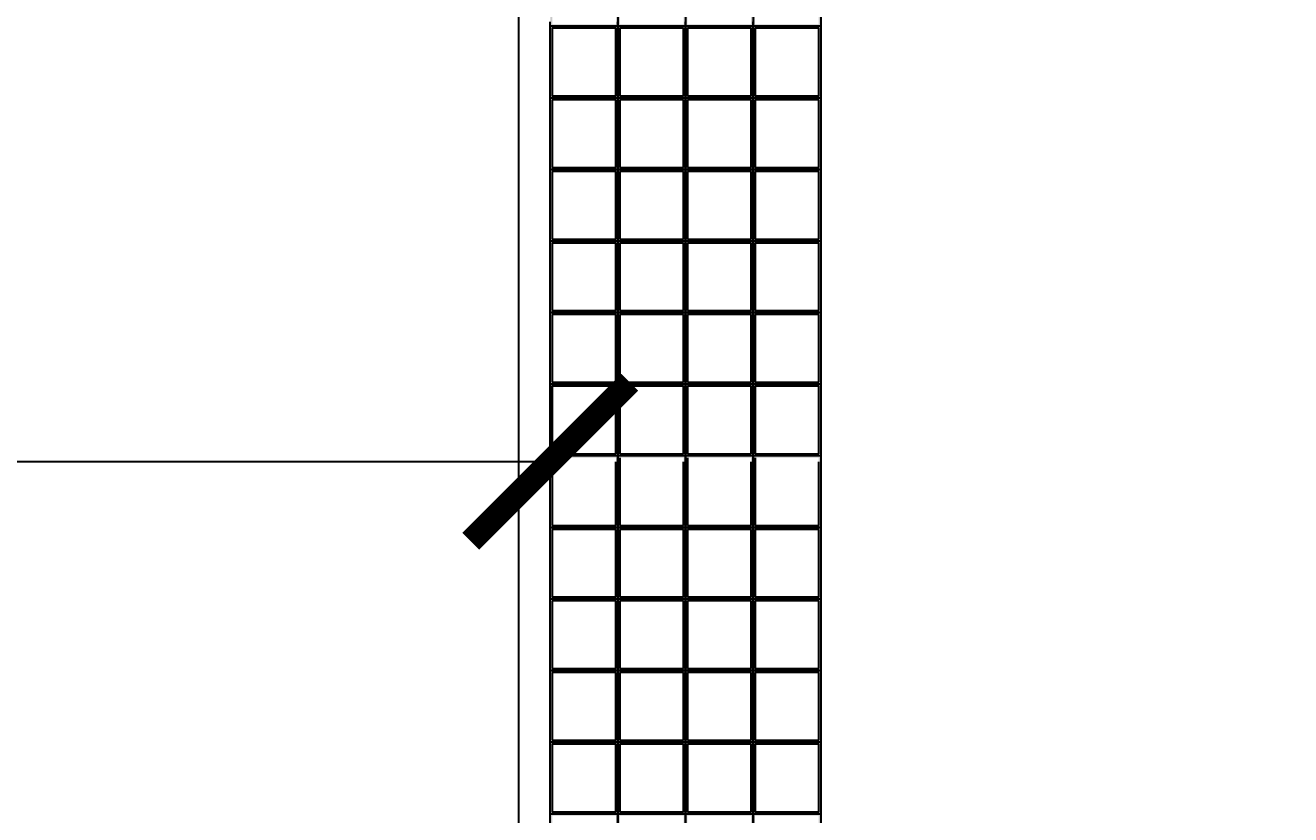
# Model space of a CAD drawing. Header units: inches. Extents: x -8169 to 287, y -2443 to 251.
# Drawn here: x -8053.3 to -7973.8, y -2304 to -2254.3 of the extents above; entities that cross this region are included whole.
import ezdxf

# ---------------------------------------------------------------- set-up
doc = ezdxf.new("R2010")
doc.units = ezdxf.units.IN
doc.header["$MEASUREMENT"] = 0
doc.styles.get("Standard").update_dxf_attribs({"font": 'arial.ttf'})
doc.dimstyles.get("Standard").update_dxf_attribs({"dimtxt": 25, "dimasz": 10, "dimexe": 0.18, "dimexo": 0.0625, "dimgap": 0.09, "dimtad": 0, "dimdec": 0, "dimzin": 0, "dimdsep": 46, "dimtxsty": 'Standard', "dimblk": 'ARCHTICK', "dimcen": 10, "dimadec": 0, "dimazin": 0, "dimtfac": 1, "dimtdec": 0, "dimtofl": 0, "dimtmove": 0, "dimatfit": 3, "dimldrblk": 'ARCHTICK', "dimfxl": 1, "dimtolj": 1, "dimtzin": 0, "dimarcsym": 0})

# ---------------------------------------------------------------- blocks, each defined once
blk = doc.blocks.new('_ArchTick')
at = {"color": 0, "linetype": 'ByBlock', "const_width": 0.15}
blk.add_lwpolyline([(-0.5, -0.5), (0.5, 0.5)], dxfattribs=at)
blk = doc.blocks.new('*D26')
at = {"color": 0, "lineweight": -2}
for p, q in [((-8003.23, -2204.896), (-7906.695, -2204.896)), ((-7906.875, -2204.896), (-7906.875, -2254.865)), ((-7906.875, -2357.896), (-7906.875, -2307.927)), ((-8003.23, -2357.896), (-7906.695, -2357.896))]:
    blk.add_line(p, q, dxfattribs=at)
at = {"layer": 'Defpoints', "color": 0}
for p in [(-8003.292, -2204.896), (-8003.292, -2357.896), (-7906.875, -2357.896)]:
    blk.add_point(p, dxfattribs=at)
at = {"color": 0, "lineweight": -2, "xscale": 10, "yscale": 10, "zscale": 10}
for p, rotation in [((-7906.875, -2204.896), 90), ((-7906.875, -2357.896), 270)]:
    blk.add_blockref('_ArchTick', p, dxfattribs=dict(at, rotation=rotation))
at = {"color": 0, "insert": (-7906.875, -2281.396), "char_height": 25, "attachment_point": 5, "rotation": 90}
blk.add_mtext('\\A1;153', dxfattribs=at)
blk = doc.blocks.new('*D35')
at = {"color": 0, "lineweight": -2}
for p, q in [((-8146.292, -2268.959), (-8146.292, -2281.95)), ((-8020.292, -2276.959), (-8020.292, -2281.95)), ((-8146.292, -2281.77), (-8109.815, -2281.77)), ((-8020.292, -2281.77), (-8056.77, -2281.77))]:
    blk.add_line(p, q, dxfattribs=at)
at = {"layer": 'Defpoints', "color": 0}
for p in [(-8146.292, -2268.896), (-8020.292, -2276.896), (-8020.292, -2281.77)]:
    blk.add_point(p, dxfattribs=at)
at = {"color": 0, "lineweight": -2, "xscale": 10, "yscale": 10, "zscale": 10, "rotation": 180}
blk.add_blockref('_ArchTick', (-8146.292, -2281.77), dxfattribs=at)
at = {"color": 0, "lineweight": -2, "xscale": 10, "yscale": 10, "zscale": 10}
blk.add_blockref('_ArchTick', (-8020.292, -2281.77), dxfattribs=at)
at = {"color": 0, "insert": (-8083.292, -2281.77), "char_height": 25, "attachment_point": 5}
blk.add_mtext('\\A1;126', dxfattribs=at)

msp = doc.modelspace()

# ---------------------------------------------------------------- hatches: boundary and pattern name
h = msp.add_hatch(color=256)
h.set_gradient(color1=(247, 100, 8), one_color=1, tint=1)
h.paths.add_polyline_path([(-8020.292, -2254.271), (-8020.292, -2254.396), (-8016.042, -2254.396), (-8016.042, -2249.896), (-8020.292, -2249.896)])
h.paths.add_polyline_path([(-8020.167, -2250.021), (-8016.167, -2250.021), (-8016.167, -2250.271), (-8016.167, -2254.271), (-8020.167, -2254.271)], flags=16)
h = msp.add_hatch(color=256)
h.set_gradient(color1=(247, 100, 8), one_color=1, tint=1)
h.paths.add_polyline_path([(-8016.042, -2254.271), (-8016.042, -2254.396), (-8011.792, -2254.396), (-8011.792, -2249.896), (-8016.042, -2249.896)])
h.paths.add_polyline_path([(-8015.917, -2250.021), (-8011.917, -2250.021), (-8011.917, -2250.271), (-8011.917, -2254.271), (-8015.917, -2254.271)], flags=16)
h = msp.add_hatch(color=256)
h.set_gradient(color1=(247, 100, 8), one_color=1, tint=1)
h.paths.add_polyline_path([(-8011.792, -2254.271), (-8011.792, -2254.396), (-8007.542, -2254.396), (-8007.542, -2249.896), (-8011.792, -2249.896)])
h.paths.add_polyline_path([(-8011.667, -2250.021), (-8007.667, -2250.021), (-8007.667, -2250.271), (-8007.667, -2254.271), (-8011.667, -2254.271)], flags=16)
h = msp.add_hatch(color=256)
h.set_gradient(color1=(247, 100, 8), one_color=1, tint=1)
h.paths.add_polyline_path([(-8007.542, -2254.271), (-8007.542, -2254.396), (-8003.292, -2254.396), (-8003.292, -2249.896), (-8007.542, -2249.896)])
h.paths.add_polyline_path([(-8007.417, -2250.021), (-8003.417, -2250.021), (-8003.417, -2250.271), (-8003.417, -2254.271), (-8007.417, -2254.271)], flags=16)
h = msp.add_hatch(color=256)
h.set_gradient(color1=(247, 100, 8), one_color=1, tint=1)
h.paths.add_polyline_path([(-8020.292, -2258.771), (-8020.292, -2258.896), (-8016.042, -2258.896), (-8016.042, -2254.396), (-8020.292, -2254.396)])
h.paths.add_polyline_path([(-8020.167, -2254.521), (-8016.167, -2254.521), (-8016.167, -2254.771), (-8016.167, -2258.771), (-8020.167, -2258.771)], flags=16)
h = msp.add_hatch(color=256)
h.set_gradient(color1=(247, 100, 8), one_color=1, tint=1)
h.paths.add_polyline_path([(-8016.042, -2258.771), (-8016.042, -2258.896), (-8011.792, -2258.896), (-8011.792, -2254.396), (-8016.042, -2254.396)])
h.paths.add_polyline_path([(-8015.917, -2254.521), (-8011.917, -2254.521), (-8011.917, -2254.771), (-8011.917, -2258.771), (-8015.917, -2258.771)], flags=16)
h = msp.add_hatch(color=256)
h.set_gradient(color1=(247, 100, 8), one_color=1, tint=1)
h.paths.add_polyline_path([(-8011.792, -2258.771), (-8011.792, -2258.896), (-8007.542, -2258.896), (-8007.542, -2254.396), (-8011.792, -2254.396)])
h.paths.add_polyline_path([(-8011.667, -2254.521), (-8007.667, -2254.521), (-8007.667, -2254.771), (-8007.667, -2258.771), (-8011.667, -2258.771)], flags=16)
h = msp.add_hatch(color=256)
h.set_gradient(color1=(247, 100, 8), one_color=1, tint=1)
h.paths.add_polyline_path([(-8007.542, -2258.771), (-8007.542, -2258.896), (-8003.292, -2258.896), (-8003.292, -2254.396), (-8007.542, -2254.396)])
h.paths.add_polyline_path([(-8007.417, -2254.521), (-8003.417, -2254.521), (-8003.417, -2254.771), (-8003.417, -2258.771), (-8007.417, -2258.771)], flags=16)
h = msp.add_hatch(color=256)
h.set_gradient(color1=(247, 100, 8), one_color=1, tint=1)
h.paths.add_polyline_path([(-8020.292, -2263.271), (-8020.292, -2263.396), (-8016.042, -2263.396), (-8016.042, -2258.896), (-8020.292, -2258.896)])
h.paths.add_polyline_path([(-8020.167, -2259.021), (-8016.167, -2259.021), (-8016.167, -2259.271), (-8016.167, -2263.271), (-8020.167, -2263.271)], flags=16)
h = msp.add_hatch(color=256)
h.set_gradient(color1=(247, 100, 8), one_color=1, tint=1)
h.paths.add_polyline_path([(-8016.042, -2263.271), (-8016.042, -2263.396), (-8011.792, -2263.396), (-8011.792, -2258.896), (-8016.042, -2258.896)])
h.paths.add_polyline_path([(-8015.917, -2259.021), (-8011.917, -2259.021), (-8011.917, -2259.271), (-8011.917, -2263.271), (-8015.917, -2263.271)], flags=16)
h = msp.add_hatch(color=256)
h.set_gradient(color1=(247, 100, 8), one_color=1, tint=1)
h.paths.add_polyline_path([(-8011.792, -2263.271), (-8011.792, -2263.396), (-8007.542, -2263.396), (-8007.542, -2258.896), (-8011.792, -2258.896)])
h.paths.add_polyline_path([(-8011.667, -2259.021), (-8007.667, -2259.021), (-8007.667, -2259.271), (-8007.667, -2263.271), (-8011.667, -2263.271)], flags=16)
h = msp.add_hatch(color=256)
h.set_gradient(color1=(247, 100, 8), one_color=1, tint=1)
h.paths.add_polyline_path([(-8007.542, -2263.271), (-8007.542, -2263.396), (-8003.292, -2263.396), (-8003.292, -2258.896), (-8007.542, -2258.896)])
h.paths.add_polyline_path([(-8007.417, -2259.021), (-8003.417, -2259.021), (-8003.417, -2259.271), (-8003.417, -2263.271), (-8007.417, -2263.271)], flags=16)
h = msp.add_hatch(color=256)
h.set_gradient(color1=(247, 100, 8), one_color=1, tint=1)
h.paths.add_polyline_path([(-8020.292, -2267.771), (-8020.292, -2267.896), (-8016.042, -2267.896), (-8016.042, -2263.396), (-8020.292, -2263.396)])
h.paths.add_polyline_path([(-8020.167, -2263.521), (-8016.167, -2263.521), (-8016.167, -2263.771), (-8016.167, -2267.771), (-8020.167, -2267.771)], flags=16)
h = msp.add_hatch(color=256)
h.set_gradient(color1=(247, 100, 8), one_color=1, tint=1)
h.paths.add_polyline_path([(-8016.042, -2267.771), (-8016.042, -2267.896), (-8011.792, -2267.896), (-8011.792, -2263.396), (-8016.042, -2263.396)])
h.paths.add_polyline_path([(-8015.917, -2263.521), (-8011.917, -2263.521), (-8011.917, -2263.771), (-8011.917, -2267.771), (-8015.917, -2267.771)], flags=16)
h = msp.add_hatch(color=256)
h.set_gradient(color1=(247, 100, 8), one_color=1, tint=1)
h.paths.add_polyline_path([(-8011.792, -2267.771), (-8011.792, -2267.896), (-8007.542, -2267.896), (-8007.542, -2263.396), (-8011.792, -2263.396)])
h.paths.add_polyline_path([(-8011.667, -2263.521), (-8007.667, -2263.521), (-8007.667, -2263.771), (-8007.667, -2267.771), (-8011.667, -2267.771)], flags=16)
h = msp.add_hatch(color=256)
h.set_gradient(color1=(247, 100, 8), one_color=1, tint=1)
h.paths.add_polyline_path([(-8007.542, -2267.771), (-8007.542, -2267.896), (-8003.292, -2267.896), (-8003.292, -2263.396), (-8007.542, -2263.396)])
h.paths.add_polyline_path([(-8007.417, -2263.521), (-8003.417, -2263.521), (-8003.417, -2263.771), (-8003.417, -2267.771), (-8007.417, -2267.771)], flags=16)
h = msp.add_hatch(color=256)
h.set_gradient(color1=(247, 100, 8), one_color=1, tint=1)
h.paths.add_polyline_path([(-8020.292, -2272.271), (-8020.292, -2272.396), (-8016.042, -2272.396), (-8016.042, -2267.896), (-8020.292, -2267.896)])
h.paths.add_polyline_path([(-8020.167, -2268.021), (-8016.167, -2268.021), (-8016.167, -2268.271), (-8016.167, -2272.271), (-8020.167, -2272.271)], flags=16)
h = msp.add_hatch(color=256)
h.set_gradient(color1=(247, 100, 8), one_color=1, tint=1)
h.paths.add_polyline_path([(-8016.042, -2272.271), (-8016.042, -2272.396), (-8011.792, -2272.396), (-8011.792, -2267.896), (-8016.042, -2267.896)])
h.paths.add_polyline_path([(-8015.917, -2268.021), (-8011.917, -2268.021), (-8011.917, -2268.271), (-8011.917, -2272.271), (-8015.917, -2272.271)], flags=16)
h = msp.add_hatch(color=256)
h.set_gradient(color1=(247, 100, 8), one_color=1, tint=1)
h.paths.add_polyline_path([(-8011.792, -2272.271), (-8011.792, -2272.396), (-8007.542, -2272.396), (-8007.542, -2267.896), (-8011.792, -2267.896)])
h.paths.add_polyline_path([(-8011.667, -2268.021), (-8007.667, -2268.021), (-8007.667, -2268.271), (-8007.667, -2272.271), (-8011.667, -2272.271)], flags=16)
h = msp.add_hatch(color=256)
h.set_gradient(color1=(247, 100, 8), one_color=1, tint=1)
h.paths.add_polyline_path([(-8007.542, -2272.271), (-8007.542, -2272.396), (-8003.292, -2272.396), (-8003.292, -2267.896), (-8007.542, -2267.896)])
h.paths.add_polyline_path([(-8007.417, -2268.021), (-8003.417, -2268.021), (-8003.417, -2268.271), (-8003.417, -2272.271), (-8007.417, -2272.271)], flags=16)
h = msp.add_hatch(color=256)
h.set_gradient(color1=(247, 100, 8), one_color=1, tint=1)
h.paths.add_polyline_path([(-8020.292, -2276.771), (-8020.292, -2276.896), (-8016.042, -2276.896), (-8016.042, -2272.396), (-8020.292, -2272.396)])
h.paths.add_polyline_path([(-8020.167, -2272.521), (-8016.167, -2272.521), (-8016.167, -2272.771), (-8016.167, -2276.771), (-8020.167, -2276.771)], flags=16)
h = msp.add_hatch(color=256)
h.set_gradient(color1=(247, 100, 8), one_color=1, tint=1)
h.paths.add_polyline_path([(-8016.042, -2276.771), (-8016.042, -2276.896), (-8011.792, -2276.896), (-8011.792, -2272.396), (-8016.042, -2272.396)])
h.paths.add_polyline_path([(-8015.917, -2272.521), (-8011.917, -2272.521), (-8011.917, -2272.771), (-8011.917, -2276.771), (-8015.917, -2276.771)], flags=16)
h = msp.add_hatch(color=256)
h.set_gradient(color1=(247, 100, 8), one_color=1, tint=1)
h.paths.add_polyline_path([(-8011.792, -2276.771), (-8011.792, -2276.896), (-8007.542, -2276.896), (-8007.542, -2272.396), (-8011.792, -2272.396)])
h.paths.add_polyline_path([(-8011.667, -2272.521), (-8007.667, -2272.521), (-8007.667, -2272.771), (-8007.667, -2276.771), (-8011.667, -2276.771)], flags=16)
h = msp.add_hatch(color=256)
h.set_gradient(color1=(247, 100, 8), one_color=1, tint=1)
h.paths.add_polyline_path([(-8007.542, -2276.771), (-8007.542, -2276.896), (-8003.292, -2276.896), (-8003.292, -2272.396), (-8007.542, -2272.396)])
h.paths.add_polyline_path([(-8007.417, -2272.521), (-8003.417, -2272.521), (-8003.417, -2272.771), (-8003.417, -2276.771), (-8007.417, -2276.771)], flags=16)
h = msp.add_hatch(color=256)
h.set_gradient(color1=(247, 100, 8), one_color=1, tint=1)
h.paths.add_polyline_path([(-8020.292, -2281.271), (-8020.292, -2281.396), (-8016.042, -2281.396), (-8016.042, -2276.896), (-8020.292, -2276.896)])
h.paths.add_polyline_path([(-8020.167, -2277.021), (-8016.167, -2277.021), (-8016.167, -2277.271), (-8016.167, -2281.271), (-8020.167, -2281.271)], flags=16)
h = msp.add_hatch(color=256)
h.set_gradient(color1=(247, 100, 8), one_color=1, tint=1)
h.paths.add_polyline_path([(-8016.042, -2281.271), (-8016.042, -2281.396), (-8011.792, -2281.396), (-8011.792, -2276.896), (-8016.042, -2276.896)])
h.paths.add_polyline_path([(-8015.917, -2277.021), (-8011.917, -2277.021), (-8011.917, -2277.271), (-8011.917, -2281.271), (-8015.917, -2281.271)], flags=16)
h = msp.add_hatch(color=256)
h.set_gradient(color1=(247, 100, 8), one_color=1, tint=1)
h.paths.add_polyline_path([(-8011.792, -2281.271), (-8011.792, -2281.396), (-8007.542, -2281.396), (-8007.542, -2276.896), (-8011.792, -2276.896)])
h.paths.add_polyline_path([(-8011.667, -2277.021), (-8007.667, -2277.021), (-8007.667, -2277.271), (-8007.667, -2281.271), (-8011.667, -2281.271)], flags=16)
h = msp.add_hatch(color=256)
h.set_gradient(color1=(247, 100, 8), one_color=1, tint=1)
h.paths.add_polyline_path([(-8007.542, -2281.271), (-8007.542, -2281.396), (-8003.292, -2281.396), (-8003.292, -2276.896), (-8007.542, -2276.896)])
h.paths.add_polyline_path([(-8007.417, -2277.021), (-8003.417, -2277.021), (-8003.417, -2277.271), (-8003.417, -2281.271), (-8007.417, -2281.271)], flags=16)
h = msp.add_hatch(color=256)
h.set_gradient(color1=(247, 100, 8), one_color=1, tint=1)
h.paths.add_polyline_path([(-8020.292, -2285.771), (-8020.292, -2285.896), (-8016.042, -2285.896), (-8016.042, -2281.396), (-8020.292, -2281.396)])
h.paths.add_polyline_path([(-8020.167, -2281.521), (-8016.167, -2281.521), (-8016.167, -2281.771), (-8016.167, -2285.771), (-8020.167, -2285.771)], flags=16)
h = msp.add_hatch(color=256)
h.set_gradient(color1=(247, 100, 8), one_color=1, tint=1)
h.paths.add_polyline_path([(-8016.042, -2285.771), (-8016.042, -2285.896), (-8011.792, -2285.896), (-8011.792, -2281.396), (-8016.042, -2281.396)])
h.paths.add_polyline_path([(-8015.917, -2281.521), (-8011.917, -2281.521), (-8011.917, -2281.771), (-8011.917, -2285.771), (-8015.917, -2285.771)], flags=16)
h = msp.add_hatch(color=256)
h.set_gradient(color1=(247, 100, 8), one_color=1, tint=1)
h.paths.add_polyline_path([(-8011.792, -2285.771), (-8011.792, -2285.896), (-8007.542, -2285.896), (-8007.542, -2281.396), (-8011.792, -2281.396)])
h.paths.add_polyline_path([(-8011.667, -2281.521), (-8007.667, -2281.521), (-8007.667, -2281.771), (-8007.667, -2285.771), (-8011.667, -2285.771)], flags=16)
h = msp.add_hatch(color=256)
h.set_gradient(color1=(247, 100, 8), one_color=1, tint=1)
h.paths.add_polyline_path([(-8007.542, -2285.771), (-8007.542, -2285.896), (-8003.292, -2285.896), (-8003.292, -2281.396), (-8007.542, -2281.396)])
h.paths.add_polyline_path([(-8007.417, -2281.521), (-8003.417, -2281.521), (-8003.417, -2281.771), (-8003.417, -2285.771), (-8007.417, -2285.771)], flags=16)
h = msp.add_hatch(color=256)
h.set_gradient(color1=(247, 100, 8), one_color=1, tint=1)
h.paths.add_polyline_path([(-8020.292, -2290.271), (-8020.292, -2290.396), (-8016.042, -2290.396), (-8016.042, -2285.896), (-8020.292, -2285.896)])
h.paths.add_polyline_path([(-8020.167, -2286.021), (-8016.167, -2286.021), (-8016.167, -2286.271), (-8016.167, -2290.271), (-8020.167, -2290.271)], flags=16)
h = msp.add_hatch(color=256)
h.set_gradient(color1=(247, 100, 8), one_color=1, tint=1)
h.paths.add_polyline_path([(-8016.042, -2290.271), (-8016.042, -2290.396), (-8011.792, -2290.396), (-8011.792, -2285.896), (-8016.042, -2285.896)])
h.paths.add_polyline_path([(-8015.917, -2286.021), (-8011.917, -2286.021), (-8011.917, -2286.271), (-8011.917, -2290.271), (-8015.917, -2290.271)], flags=16)
h = msp.add_hatch(color=256)
h.set_gradient(color1=(247, 100, 8), one_color=1, tint=1)
h.paths.add_polyline_path([(-8011.792, -2290.271), (-8011.792, -2290.396), (-8007.542, -2290.396), (-8007.542, -2285.896), (-8011.792, -2285.896)])
h.paths.add_polyline_path([(-8011.667, -2286.021), (-8007.667, -2286.021), (-8007.667, -2286.271), (-8007.667, -2290.271), (-8011.667, -2290.271)], flags=16)
h = msp.add_hatch(color=256)
h.set_gradient(color1=(247, 100, 8), one_color=1, tint=1)
h.paths.add_polyline_path([(-8007.542, -2290.271), (-8007.542, -2290.396), (-8003.292, -2290.396), (-8003.292, -2285.896), (-8007.542, -2285.896)])
h.paths.add_polyline_path([(-8007.417, -2286.021), (-8003.417, -2286.021), (-8003.417, -2286.271), (-8003.417, -2290.271), (-8007.417, -2290.271)], flags=16)
h = msp.add_hatch(color=256)
h.set_gradient(color1=(247, 100, 8), one_color=1, tint=1)
h.paths.add_polyline_path([(-8020.292, -2294.771), (-8020.292, -2294.896), (-8016.042, -2294.896), (-8016.042, -2290.396), (-8020.292, -2290.396)])
h.paths.add_polyline_path([(-8020.167, -2290.521), (-8016.167, -2290.521), (-8016.167, -2290.771), (-8016.167, -2294.771), (-8020.167, -2294.771)], flags=16)
h = msp.add_hatch(color=256)
h.set_gradient(color1=(247, 100, 8), one_color=1, tint=1)
h.paths.add_polyline_path([(-8016.042, -2294.771), (-8016.042, -2294.896), (-8011.792, -2294.896), (-8011.792, -2290.396), (-8016.042, -2290.396)])
h.paths.add_polyline_path([(-8015.917, -2290.521), (-8011.917, -2290.521), (-8011.917, -2290.771), (-8011.917, -2294.771), (-8015.917, -2294.771)], flags=16)
h = msp.add_hatch(color=256)
h.set_gradient(color1=(247, 100, 8), one_color=1, tint=1)
h.paths.add_polyline_path([(-8011.792, -2294.771), (-8011.792, -2294.896), (-8007.542, -2294.896), (-8007.542, -2290.396), (-8011.792, -2290.396)])
h.paths.add_polyline_path([(-8011.667, -2290.521), (-8007.667, -2290.521), (-8007.667, -2290.771), (-8007.667, -2294.771), (-8011.667, -2294.771)], flags=16)
h = msp.add_hatch(color=256)
h.set_gradient(color1=(247, 100, 8), one_color=1, tint=1)
h.paths.add_polyline_path([(-8007.542, -2294.771), (-8007.542, -2294.896), (-8003.292, -2294.896), (-8003.292, -2290.396), (-8007.542, -2290.396)])
h.paths.add_polyline_path([(-8007.417, -2290.521), (-8003.417, -2290.521), (-8003.417, -2290.771), (-8003.417, -2294.771), (-8007.417, -2294.771)], flags=16)
h = msp.add_hatch(color=256)
h.set_gradient(color1=(247, 100, 8), one_color=1, tint=1)
h.paths.add_polyline_path([(-8020.292, -2299.271), (-8020.292, -2299.396), (-8016.042, -2299.396), (-8016.042, -2294.896), (-8020.292, -2294.896)])
h.paths.add_polyline_path([(-8020.167, -2295.021), (-8016.167, -2295.021), (-8016.167, -2295.271), (-8016.167, -2299.271), (-8020.167, -2299.271)], flags=16)
h = msp.add_hatch(color=256)
h.set_gradient(color1=(247, 100, 8), one_color=1, tint=1)
h.paths.add_polyline_path([(-8016.042, -2299.271), (-8016.042, -2299.396), (-8011.792, -2299.396), (-8011.792, -2294.896), (-8016.042, -2294.896)])
h.paths.add_polyline_path([(-8015.917, -2295.021), (-8011.917, -2295.021), (-8011.917, -2295.271), (-8011.917, -2299.271), (-8015.917, -2299.271)], flags=16)
h = msp.add_hatch(color=256)
h.set_gradient(color1=(247, 100, 8), one_color=1, tint=1)
h.paths.add_polyline_path([(-8011.792, -2299.271), (-8011.792, -2299.396), (-8007.542, -2299.396), (-8007.542, -2294.896), (-8011.792, -2294.896)])
h.paths.add_polyline_path([(-8011.667, -2295.021), (-8007.667, -2295.021), (-8007.667, -2295.271), (-8007.667, -2299.271), (-8011.667, -2299.271)], flags=16)
h = msp.add_hatch(color=256)
h.set_gradient(color1=(247, 100, 8), one_color=1, tint=1)
h.paths.add_polyline_path([(-8007.542, -2299.271), (-8007.542, -2299.396), (-8003.292, -2299.396), (-8003.292, -2294.896), (-8007.542, -2294.896)])
h.paths.add_polyline_path([(-8007.417, -2295.021), (-8003.417, -2295.021), (-8003.417, -2295.271), (-8003.417, -2299.271), (-8007.417, -2299.271)], flags=16)
h = msp.add_hatch(color=256)
h.set_gradient(color1=(247, 100, 8), one_color=1, tint=1)
h.paths.add_polyline_path([(-8020.292, -2303.771), (-8020.292, -2303.896), (-8016.042, -2303.896), (-8016.042, -2299.396), (-8020.292, -2299.396)])
h.paths.add_polyline_path([(-8020.167, -2299.521), (-8016.167, -2299.521), (-8016.167, -2299.771), (-8016.167, -2303.771), (-8020.167, -2303.771)], flags=16)
h = msp.add_hatch(color=256)
h.set_gradient(color1=(247, 100, 8), one_color=1, tint=1)
h.paths.add_polyline_path([(-8016.042, -2303.771), (-8016.042, -2303.896), (-8011.792, -2303.896), (-8011.792, -2299.396), (-8016.042, -2299.396)])
h.paths.add_polyline_path([(-8015.917, -2299.521), (-8011.917, -2299.521), (-8011.917, -2299.771), (-8011.917, -2303.771), (-8015.917, -2303.771)], flags=16)
h = msp.add_hatch(color=256)
h.set_gradient(color1=(247, 100, 8), one_color=1, tint=1)
h.paths.add_polyline_path([(-8011.792, -2303.771), (-8011.792, -2303.896), (-8007.542, -2303.896), (-8007.542, -2299.396), (-8011.792, -2299.396)])
h.paths.add_polyline_path([(-8011.667, -2299.521), (-8007.667, -2299.521), (-8007.667, -2299.771), (-8007.667, -2303.771), (-8011.667, -2303.771)], flags=16)
h = msp.add_hatch(color=256)
h.set_gradient(color1=(247, 100, 8), one_color=1, tint=1)
h.paths.add_polyline_path([(-8007.542, -2303.771), (-8007.542, -2303.896), (-8003.292, -2303.896), (-8003.292, -2299.396), (-8007.542, -2299.396)])
h.paths.add_polyline_path([(-8007.417, -2299.521), (-8003.417, -2299.521), (-8003.417, -2299.771), (-8003.417, -2303.771), (-8007.417, -2303.771)], flags=16)
h = msp.add_hatch(color=256)
h.set_gradient(color1=(247, 100, 8), one_color=1, tint=1)
h.paths.add_polyline_path([(-8020.292, -2308.271), (-8020.292, -2308.396), (-8016.042, -2308.396), (-8016.042, -2303.896), (-8020.292, -2303.896)])
h.paths.add_polyline_path([(-8020.167, -2304.021), (-8016.167, -2304.021), (-8016.167, -2304.271), (-8016.167, -2308.271), (-8020.167, -2308.271)], flags=16)
h = msp.add_hatch(color=256)
h.set_gradient(color1=(247, 100, 8), one_color=1, tint=1)
h.paths.add_polyline_path([(-8016.042, -2308.271), (-8016.042, -2308.396), (-8011.792, -2308.396), (-8011.792, -2303.896), (-8016.042, -2303.896)])
h.paths.add_polyline_path([(-8015.917, -2304.021), (-8011.917, -2304.021), (-8011.917, -2304.271), (-8011.917, -2308.271), (-8015.917, -2308.271)], flags=16)
h = msp.add_hatch(color=256)
h.set_gradient(color1=(247, 100, 8), one_color=1, tint=1)
h.paths.add_polyline_path([(-8011.792, -2308.271), (-8011.792, -2308.396), (-8007.542, -2308.396), (-8007.542, -2303.896), (-8011.792, -2303.896)])
h.paths.add_polyline_path([(-8011.667, -2304.021), (-8007.667, -2304.021), (-8007.667, -2304.271), (-8007.667, -2308.271), (-8011.667, -2308.271)], flags=16)
h = msp.add_hatch(color=256)
h.set_gradient(color1=(247, 100, 8), one_color=1, tint=1)
h.paths.add_polyline_path([(-8007.542, -2308.271), (-8007.542, -2308.396), (-8003.292, -2308.396), (-8003.292, -2303.896), (-8007.542, -2303.896)])
h.paths.add_polyline_path([(-8007.417, -2304.021), (-8003.417, -2304.021), (-8003.417, -2304.271), (-8003.417, -2308.271), (-8007.417, -2308.271)], flags=16)

# ---------------------------------------------------------------- linework, layer by layer
for p, q in [((-8022.292, -2181.396), (-8022.292, -2368.83)), ((-8022.292, -2204.896), (-8022.292, -2357.896)), ((-8016.042, -2249.896), (-8016.042, -2254.396)), ((-8011.792, -2249.896), (-8011.792, -2254.396)), ((-8007.542, -2249.896), (-8007.542, -2254.396)), ((-8003.292, -2249.896), (-8003.292, -2254.396)), ((-8020.292, -2254.396), (-8020.292, -2254.107)), ((-8020.292, -2258.771), (-8020.292, -2254.396)), ((-8020.292, -2254.396), (-8016.042, -2254.396)), ((-8016.042, -2254.396), (-8020.292, -2254.396)), ((-8016.167, -2254.521), (-8020.167, -2254.521)), ((-8020.167, -2254.521), (-8020.167, -2258.771)), ((-8016.167, -2254.771), (-8016.167, -2254.521)), ((-8016.042, -2254.396), (-8016.042, -2254.107)), ((-8016.042, -2254.396), (-8016.042, -2258.896)), ((-8016.042, -2258.771), (-8016.042, -2254.396)), ((-8016.042, -2254.396), (-8011.792, -2254.396)), ((-8011.792, -2254.396), (-8016.042, -2254.396)), ((-8011.917, -2254.521), (-8015.917, -2254.521)), ((-8015.917, -2254.521), (-8015.917, -2258.771)), ((-8011.917, -2254.771), (-8011.917, -2254.521)), ((-8011.792, -2254.396), (-8011.792, -2254.107)), ((-8011.792, -2254.396), (-8011.792, -2258.896)), ((-8011.792, -2258.771), (-8011.792, -2254.396)), ((-8011.792, -2254.396), (-8007.542, -2254.396)), ((-8007.542, -2254.396), (-8011.792, -2254.396)), ((-8007.667, -2254.521), (-8011.667, -2254.521)), ((-8011.667, -2254.521), (-8011.667, -2258.771)), ((-8007.667, -2254.771), (-8007.667, -2254.521)), ((-8007.542, -2254.396), (-8007.542, -2254.107)), ((-8007.542, -2254.396), (-8007.542, -2258.896)), ((-8007.542, -2258.771), (-8007.542, -2254.396)), ((-8007.542, -2254.396), (-8003.292, -2254.396)), ((-8003.292, -2254.396), (-8007.542, -2254.396)), ((-8003.417, -2254.521), (-8007.417, -2254.521)), ((-8007.417, -2254.521), (-8007.417, -2258.771)), ((-8003.417, -2254.771), (-8003.417, -2254.521)), ((-8003.292, -2254.396), (-8003.292, -2258.896)), ((-8016.167, -2258.771), (-8016.167, -2254.771)), ((-8011.917, -2258.771), (-8011.917, -2254.771)), ((-8007.667, -2258.771), (-8007.667, -2254.771)), ((-8003.417, -2258.771), (-8003.417, -2254.771)), ((-8020.292, -2258.896), (-8020.292, -2258.607)), ((-8016.042, -2258.896), (-8016.042, -2258.607)), ((-8011.792, -2258.896), (-8011.792, -2258.607)), ((-8007.542, -2258.896), (-8007.542, -2258.607)), ((-8020.292, -2263.271), (-8020.292, -2258.896)), ((-8020.292, -2258.896), (-8016.042, -2258.896)), ((-8016.042, -2258.896), (-8020.292, -2258.896)), ((-8020.167, -2258.771), (-8016.167, -2258.771)), ((-8016.167, -2259.021), (-8020.167, -2259.021)), ((-8020.167, -2259.021), (-8020.167, -2263.271)), ((-8016.167, -2259.271), (-8016.167, -2259.021)), ((-8016.167, -2263.271), (-8016.167, -2259.271)), ((-8016.042, -2258.896), (-8016.042, -2263.396)), ((-8016.042, -2263.271), (-8016.042, -2258.896)), ((-8016.042, -2258.896), (-8011.792, -2258.896)), ((-8011.792, -2258.896), (-8016.042, -2258.896)), ((-8015.917, -2258.771), (-8011.917, -2258.771)), ((-8011.917, -2259.021), (-8015.917, -2259.021)), ((-8015.917, -2259.021), (-8015.917, -2263.271)), ((-8011.917, -2259.271), (-8011.917, -2259.021)), ((-8011.917, -2263.271), (-8011.917, -2259.271)), ((-8011.792, -2258.896), (-8011.792, -2263.396)), ((-8011.792, -2263.271), (-8011.792, -2258.896)), ((-8011.792, -2258.896), (-8007.542, -2258.896)), ((-8007.542, -2258.896), (-8011.792, -2258.896)), ((-8011.667, -2258.771), (-8007.667, -2258.771)), ((-8007.667, -2259.021), (-8011.667, -2259.021)), ((-8011.667, -2259.021), (-8011.667, -2263.271)), ((-8007.667, -2259.271), (-8007.667, -2259.021)), ((-8007.667, -2263.271), (-8007.667, -2259.271)), ((-8007.542, -2258.896), (-8007.542, -2263.396)), ((-8007.542, -2263.271), (-8007.542, -2258.896)), ((-8007.542, -2258.896), (-8003.292, -2258.896)), ((-8003.292, -2258.896), (-8007.542, -2258.896)), ((-8007.417, -2258.771), (-8003.417, -2258.771)), ((-8003.417, -2259.021), (-8007.417, -2259.021)), ((-8007.417, -2259.021), (-8007.417, -2263.271)), ((-8003.417, -2259.271), (-8003.417, -2259.021)), ((-8003.417, -2263.271), (-8003.417, -2259.271)), ((-8003.292, -2258.896), (-8003.292, -2263.396)), ((-8020.292, -2263.396), (-8020.292, -2263.107)), ((-8020.292, -2267.771), (-8020.292, -2263.396)), ((-8020.292, -2263.396), (-8016.042, -2263.396)), ((-8016.042, -2263.396), (-8020.292, -2263.396)), ((-8020.167, -2263.271), (-8016.167, -2263.271)), ((-8016.042, -2263.396), (-8016.042, -2263.107)), ((-8016.042, -2263.396), (-8016.042, -2267.896)), ((-8016.042, -2267.771), (-8016.042, -2263.396)), ((-8016.042, -2263.396), (-8011.792, -2263.396)), ((-8011.792, -2263.396), (-8016.042, -2263.396)), ((-8015.917, -2263.271), (-8011.917, -2263.271)), ((-8011.792, -2263.396), (-8011.792, -2263.107)), ((-8011.792, -2263.396), (-8011.792, -2267.896)), ((-8011.792, -2267.771), (-8011.792, -2263.396)), ((-8011.792, -2263.396), (-8007.542, -2263.396)), ((-8007.542, -2263.396), (-8011.792, -2263.396)), ((-8011.667, -2263.271), (-8007.667, -2263.271)), ((-8007.542, -2263.396), (-8007.542, -2263.107)), ((-8007.542, -2263.396), (-8007.542, -2267.896)), ((-8007.542, -2267.771), (-8007.542, -2263.396)), ((-8007.542, -2263.396), (-8003.292, -2263.396)), ((-8003.292, -2263.396), (-8007.542, -2263.396)), ((-8007.417, -2263.271), (-8003.417, -2263.271)), ((-8003.292, -2263.396), (-8003.292, -2267.896)), ((-8016.167, -2263.521), (-8020.167, -2263.521)), ((-8020.167, -2263.521), (-8020.167, -2267.771)), ((-8016.167, -2263.771), (-8016.167, -2263.521)), ((-8016.167, -2267.771), (-8016.167, -2263.771)), ((-8011.917, -2263.521), (-8015.917, -2263.521)), ((-8015.917, -2263.521), (-8015.917, -2267.771)), ((-8011.917, -2263.771), (-8011.917, -2263.521)), ((-8011.917, -2267.771), (-8011.917, -2263.771)), ((-8007.667, -2263.521), (-8011.667, -2263.521)), ((-8011.667, -2263.521), (-8011.667, -2267.771)), ((-8007.667, -2263.771), (-8007.667, -2263.521)), ((-8007.667, -2267.771), (-8007.667, -2263.771)), ((-8003.417, -2263.521), (-8007.417, -2263.521)), ((-8007.417, -2263.521), (-8007.417, -2267.771)), ((-8003.417, -2263.771), (-8003.417, -2263.521)), ((-8003.417, -2267.771), (-8003.417, -2263.771)), ((-8020.292, -2267.896), (-8020.292, -2267.607)), ((-8020.292, -2272.271), (-8020.292, -2267.896)), ((-8020.292, -2267.896), (-8016.042, -2267.896)), ((-8016.042, -2267.896), (-8020.292, -2267.896)), ((-8020.167, -2267.771), (-8016.167, -2267.771)), ((-8016.167, -2268.021), (-8020.167, -2268.021)), ((-8020.167, -2268.021), (-8020.167, -2272.271)), ((-8016.167, -2268.271), (-8016.167, -2268.021)), ((-8016.042, -2267.896), (-8016.042, -2267.607)), ((-8016.042, -2267.896), (-8016.042, -2272.396)), ((-8016.042, -2272.271), (-8016.042, -2267.896)), ((-8016.042, -2267.896), (-8011.792, -2267.896)), ((-8011.792, -2267.896), (-8016.042, -2267.896)), ((-8015.917, -2267.771), (-8011.917, -2267.771)), ((-8011.917, -2268.021), (-8015.917, -2268.021)), ((-8015.917, -2268.021), (-8015.917, -2272.271)), ((-8011.917, -2268.271), (-8011.917, -2268.021)), ((-8011.792, -2267.896), (-8011.792, -2267.607)), ((-8011.792, -2267.896), (-8011.792, -2272.396)), ((-8011.792, -2272.271), (-8011.792, -2267.896)), ((-8011.792, -2267.896), (-8007.542, -2267.896)), ((-8007.542, -2267.896), (-8011.792, -2267.896)), ((-8011.667, -2267.771), (-8007.667, -2267.771)), ((-8007.667, -2268.021), (-8011.667, -2268.021)), ((-8011.667, -2268.021), (-8011.667, -2272.271)), ((-8007.667, -2268.271), (-8007.667, -2268.021)), ((-8007.542, -2267.896), (-8007.542, -2267.607)), ((-8007.542, -2267.896), (-8007.542, -2272.396)), ((-8007.542, -2272.271), (-8007.542, -2267.896)), ((-8007.542, -2267.896), (-8003.292, -2267.896)), ((-8003.292, -2267.896), (-8007.542, -2267.896)), ((-8007.417, -2267.771), (-8003.417, -2267.771)), ((-8003.417, -2268.021), (-8007.417, -2268.021)), ((-8007.417, -2268.021), (-8007.417, -2272.271)), ((-8003.417, -2268.271), (-8003.417, -2268.021)), ((-8003.292, -2267.896), (-8003.292, -2272.396)), ((-8016.167, -2272.271), (-8016.167, -2268.271)), ((-8011.917, -2272.271), (-8011.917, -2268.271)), ((-8007.667, -2272.271), (-8007.667, -2268.271)), ((-8003.417, -2272.271), (-8003.417, -2268.271)), ((-8020.292, -2272.396), (-8020.292, -2272.107)), ((-8016.042, -2272.396), (-8016.042, -2272.107)), ((-8011.792, -2272.396), (-8011.792, -2272.107)), ((-8007.542, -2272.396), (-8007.542, -2272.107)), ((-8020.292, -2276.771), (-8020.292, -2272.396)), ((-8020.292, -2272.396), (-8016.042, -2272.396)), ((-8016.042, -2272.396), (-8020.292, -2272.396)), ((-8020.167, -2272.271), (-8016.167, -2272.271)), ((-8016.167, -2272.521), (-8020.167, -2272.521)), ((-8020.167, -2272.521), (-8020.167, -2276.771)), ((-8016.167, -2272.771), (-8016.167, -2272.521)), ((-8016.167, -2276.771), (-8016.167, -2272.771)), ((-8016.042, -2272.396), (-8016.042, -2276.896)), ((-8016.042, -2276.771), (-8016.042, -2272.396)), ((-8016.042, -2272.396), (-8011.792, -2272.396)), ((-8011.792, -2272.396), (-8016.042, -2272.396)), ((-8015.917, -2272.271), (-8011.917, -2272.271)), ((-8011.917, -2272.521), (-8015.917, -2272.521)), ((-8015.917, -2272.521), (-8015.917, -2276.771)), ((-8011.917, -2272.771), (-8011.917, -2272.521)), ((-8011.917, -2276.771), (-8011.917, -2272.771)), ((-8011.792, -2272.396), (-8011.792, -2276.896)), ((-8011.792, -2276.771), (-8011.792, -2272.396)), ((-8011.792, -2272.396), (-8007.542, -2272.396)), ((-8007.542, -2272.396), (-8011.792, -2272.396)), ((-8011.667, -2272.271), (-8007.667, -2272.271)), ((-8007.667, -2272.521), (-8011.667, -2272.521)), ((-8011.667, -2272.521), (-8011.667, -2276.771)), ((-8007.667, -2272.771), (-8007.667, -2272.521)), ((-8007.667, -2276.771), (-8007.667, -2272.771)), ((-8007.542, -2272.396), (-8007.542, -2276.896)), ((-8007.542, -2276.771), (-8007.542, -2272.396)), ((-8007.542, -2272.396), (-8003.292, -2272.396)), ((-8003.292, -2272.396), (-8007.542, -2272.396)), ((-8007.417, -2272.271), (-8003.417, -2272.271)), ((-8003.417, -2272.521), (-8007.417, -2272.521)), ((-8007.417, -2272.521), (-8007.417, -2276.771)), ((-8003.417, -2272.771), (-8003.417, -2272.521)), ((-8003.417, -2276.771), (-8003.417, -2272.771)), ((-8003.292, -2272.396), (-8003.292, -2276.896)), ((-8020.292, -2276.896), (-8020.292, -2276.607)), ((-8020.292, -2281.271), (-8020.292, -2276.896)), ((-8020.292, -2276.896), (-8016.042, -2276.896)), ((-8016.042, -2276.896), (-8020.292, -2276.896)), ((-8020.167, -2276.771), (-8016.167, -2276.771)), ((-8016.042, -2276.896), (-8016.042, -2276.607)), ((-8016.042, -2276.896), (-8016.042, -2281.396)), ((-8016.042, -2281.271), (-8016.042, -2276.896)), ((-8016.042, -2276.896), (-8011.792, -2276.896)), ((-8011.792, -2276.896), (-8016.042, -2276.896)), ((-8015.917, -2276.771), (-8011.917, -2276.771)), ((-8011.792, -2276.896), (-8011.792, -2276.607)), ((-8011.792, -2276.896), (-8011.792, -2281.396)), ((-8011.792, -2281.271), (-8011.792, -2276.896)), ((-8011.792, -2276.896), (-8007.542, -2276.896)), ((-8007.542, -2276.896), (-8011.792, -2276.896)), ((-8011.667, -2276.771), (-8007.667, -2276.771)), ((-8007.542, -2276.896), (-8007.542, -2276.607)), ((-8007.542, -2276.896), (-8007.542, -2281.396)), ((-8007.542, -2281.271), (-8007.542, -2276.896)), ((-8007.542, -2276.896), (-8003.292, -2276.896)), ((-8003.292, -2276.896), (-8007.542, -2276.896)), ((-8007.417, -2276.771), (-8003.417, -2276.771)), ((-8003.292, -2276.896), (-8003.292, -2281.396)), ((-8016.167, -2277.021), (-8020.167, -2277.021)), ((-8020.167, -2277.021), (-8020.167, -2281.271)), ((-8016.167, -2277.271), (-8016.167, -2277.021)), ((-8016.167, -2281.271), (-8016.167, -2277.271)), ((-8011.917, -2277.021), (-8015.917, -2277.021)), ((-8015.917, -2277.021), (-8015.917, -2281.271)), ((-8011.917, -2277.271), (-8011.917, -2277.021)), ((-8011.917, -2281.271), (-8011.917, -2277.271)), ((-8007.667, -2277.021), (-8011.667, -2277.021)), ((-8011.667, -2277.021), (-8011.667, -2281.271)), ((-8007.667, -2277.271), (-8007.667, -2277.021)), ((-8007.667, -2281.271), (-8007.667, -2277.271)), ((-8003.417, -2277.021), (-8007.417, -2277.021)), ((-8007.417, -2277.021), (-8007.417, -2281.271)), ((-8003.417, -2277.271), (-8003.417, -2277.021)), ((-8003.417, -2281.271), (-8003.417, -2277.271)), ((-8020.292, -2281.396), (-8020.292, -2281.107)), ((-8020.292, -2285.771), (-8020.292, -2281.396)), ((-8016.042, -2281.396), (-8020.292, -2281.396)), ((-8020.167, -2281.271), (-8016.167, -2281.271)), ((-8020.167, -2281.521), (-8020.167, -2285.771)), ((-8016.042, -2281.396), (-8016.042, -2281.107)), ((-8016.042, -2281.396), (-8016.042, -2285.896)), ((-8016.042, -2285.771), (-8016.042, -2281.396)), ((-8011.792, -2281.396), (-8016.042, -2281.396)), ((-8015.917, -2281.271), (-8011.917, -2281.271)), ((-8015.917, -2281.521), (-8015.917, -2285.771)), ((-8011.792, -2281.396), (-8011.792, -2281.107)), ((-8011.792, -2281.396), (-8011.792, -2285.896)), ((-8011.792, -2285.771), (-8011.792, -2281.396)), ((-8007.542, -2281.396), (-8011.792, -2281.396)), ((-8011.667, -2281.271), (-8007.667, -2281.271)), ((-8011.667, -2281.521), (-8011.667, -2285.771)), ((-8007.542, -2281.396), (-8007.542, -2281.107)), ((-8007.542, -2281.396), (-8007.542, -2285.896)), ((-8007.542, -2285.771), (-8007.542, -2281.396)), ((-8003.292, -2281.396), (-8007.542, -2281.396)), ((-8007.417, -2281.271), (-8003.417, -2281.271)), ((-8007.417, -2281.521), (-8007.417, -2285.771)), ((-8003.292, -2281.396), (-8003.292, -2285.896)), ((-8016.167, -2285.771), (-8016.167, -2281.771)), ((-8011.917, -2285.771), (-8011.917, -2281.771)), ((-8007.667, -2285.771), (-8007.667, -2281.771)), ((-8003.417, -2285.771), (-8003.417, -2281.771)), ((-8020.292, -2285.896), (-8020.292, -2285.607)), ((-8016.042, -2285.896), (-8016.042, -2285.607)), ((-8011.792, -2285.896), (-8011.792, -2285.607)), ((-8007.542, -2285.896), (-8007.542, -2285.607)), ((-8020.292, -2290.271), (-8020.292, -2285.896)), ((-8020.292, -2285.896), (-8016.042, -2285.896)), ((-8016.042, -2285.896), (-8020.292, -2285.896)), ((-8020.167, -2285.771), (-8016.167, -2285.771)), ((-8016.167, -2286.021), (-8020.167, -2286.021)), ((-8020.167, -2286.021), (-8020.167, -2290.271)), ((-8016.167, -2286.271), (-8016.167, -2286.021)), ((-8016.167, -2290.271), (-8016.167, -2286.271)), ((-8016.042, -2285.896), (-8016.042, -2290.396)), ((-8016.042, -2290.271), (-8016.042, -2285.896)), ((-8016.042, -2285.896), (-8011.792, -2285.896)), ((-8011.792, -2285.896), (-8016.042, -2285.896)), ((-8015.917, -2285.771), (-8011.917, -2285.771)), ((-8011.917, -2286.021), (-8015.917, -2286.021)), ((-8015.917, -2286.021), (-8015.917, -2290.271)), ((-8011.917, -2286.271), (-8011.917, -2286.021)), ((-8011.917, -2290.271), (-8011.917, -2286.271)), ((-8011.792, -2285.896), (-8011.792, -2290.396)), ((-8011.792, -2290.271), (-8011.792, -2285.896)), ((-8011.792, -2285.896), (-8007.542, -2285.896)), ((-8007.542, -2285.896), (-8011.792, -2285.896)), ((-8011.667, -2285.771), (-8007.667, -2285.771)), ((-8007.667, -2286.021), (-8011.667, -2286.021)), ((-8011.667, -2286.021), (-8011.667, -2290.271)), ((-8007.667, -2286.271), (-8007.667, -2286.021)), ((-8007.667, -2290.271), (-8007.667, -2286.271)), ((-8007.542, -2285.896), (-8007.542, -2290.396)), ((-8007.542, -2290.271), (-8007.542, -2285.896)), ((-8007.542, -2285.896), (-8003.292, -2285.896)), ((-8003.292, -2285.896), (-8007.542, -2285.896)), ((-8007.417, -2285.771), (-8003.417, -2285.771)), ((-8003.417, -2286.021), (-8007.417, -2286.021)), ((-8007.417, -2286.021), (-8007.417, -2290.271)), ((-8003.417, -2286.271), (-8003.417, -2286.021)), ((-8003.417, -2290.271), (-8003.417, -2286.271)), ((-8003.292, -2285.896), (-8003.292, -2290.396)), ((-8020.292, -2290.396), (-8020.292, -2290.107)), ((-8020.292, -2294.771), (-8020.292, -2290.396)), ((-8020.292, -2290.396), (-8016.042, -2290.396)), ((-8016.042, -2290.396), (-8020.292, -2290.396)), ((-8020.167, -2290.271), (-8016.167, -2290.271)), ((-8016.042, -2290.396), (-8016.042, -2290.107)), ((-8016.042, -2290.396), (-8016.042, -2294.896)), ((-8016.042, -2294.771), (-8016.042, -2290.396)), ((-8016.042, -2290.396), (-8011.792, -2290.396)), ((-8011.792, -2290.396), (-8016.042, -2290.396)), ((-8015.917, -2290.271), (-8011.917, -2290.271)), ((-8011.792, -2290.396), (-8011.792, -2290.107)), ((-8011.792, -2290.396), (-8011.792, -2294.896)), ((-8011.792, -2294.771), (-8011.792, -2290.396)), ((-8011.792, -2290.396), (-8007.542, -2290.396)), ((-8007.542, -2290.396), (-8011.792, -2290.396)), ((-8011.667, -2290.271), (-8007.667, -2290.271)), ((-8007.542, -2290.396), (-8007.542, -2290.107)), ((-8007.542, -2290.396), (-8007.542, -2294.896)), ((-8007.542, -2294.771), (-8007.542, -2290.396)), ((-8007.542, -2290.396), (-8003.292, -2290.396)), ((-8003.292, -2290.396), (-8007.542, -2290.396)), ((-8007.417, -2290.271), (-8003.417, -2290.271)), ((-8003.292, -2290.396), (-8003.292, -2294.896)), ((-8016.167, -2290.521), (-8020.167, -2290.521)), ((-8020.167, -2290.521), (-8020.167, -2294.771)), ((-8016.167, -2290.771), (-8016.167, -2290.521)), ((-8016.167, -2294.771), (-8016.167, -2290.771)), ((-8011.917, -2290.521), (-8015.917, -2290.521)), ((-8015.917, -2290.521), (-8015.917, -2294.771)), ((-8011.917, -2290.771), (-8011.917, -2290.521)), ((-8011.917, -2294.771), (-8011.917, -2290.771)), ((-8007.667, -2290.521), (-8011.667, -2290.521)), ((-8011.667, -2290.521), (-8011.667, -2294.771)), ((-8007.667, -2290.771), (-8007.667, -2290.521)), ((-8007.667, -2294.771), (-8007.667, -2290.771)), ((-8003.417, -2290.521), (-8007.417, -2290.521)), ((-8007.417, -2290.521), (-8007.417, -2294.771)), ((-8003.417, -2290.771), (-8003.417, -2290.521)), ((-8003.417, -2294.771), (-8003.417, -2290.771)), ((-8020.292, -2294.896), (-8020.292, -2294.607)), ((-8020.292, -2299.271), (-8020.292, -2294.896)), ((-8020.292, -2294.896), (-8016.042, -2294.896)), ((-8016.042, -2294.896), (-8020.292, -2294.896)), ((-8020.167, -2294.771), (-8016.167, -2294.771)), ((-8016.167, -2295.021), (-8020.167, -2295.021)), ((-8020.167, -2295.021), (-8020.167, -2299.271)), ((-8016.167, -2295.271), (-8016.167, -2295.021)), ((-8016.042, -2294.896), (-8016.042, -2294.607)), ((-8016.042, -2294.896), (-8016.042, -2299.396)), ((-8016.042, -2299.271), (-8016.042, -2294.896)), ((-8016.042, -2294.896), (-8011.792, -2294.896)), ((-8011.792, -2294.896), (-8016.042, -2294.896)), ((-8015.917, -2294.771), (-8011.917, -2294.771)), ((-8011.917, -2295.021), (-8015.917, -2295.021)), ((-8015.917, -2295.021), (-8015.917, -2299.271)), ((-8011.917, -2295.271), (-8011.917, -2295.021)), ((-8011.792, -2294.896), (-8011.792, -2294.607)), ((-8011.792, -2294.896), (-8011.792, -2299.396)), ((-8011.792, -2299.271), (-8011.792, -2294.896)), ((-8011.792, -2294.896), (-8007.542, -2294.896)), ((-8007.542, -2294.896), (-8011.792, -2294.896)), ((-8011.667, -2294.771), (-8007.667, -2294.771)), ((-8007.667, -2295.021), (-8011.667, -2295.021)), ((-8011.667, -2295.021), (-8011.667, -2299.271)), ((-8007.667, -2295.271), (-8007.667, -2295.021)), ((-8007.542, -2294.896), (-8007.542, -2294.607)), ((-8007.542, -2294.896), (-8007.542, -2299.396)), ((-8007.542, -2299.271), (-8007.542, -2294.896)), ((-8007.542, -2294.896), (-8003.292, -2294.896)), ((-8003.292, -2294.896), (-8007.542, -2294.896)), ((-8007.417, -2294.771), (-8003.417, -2294.771)), ((-8003.417, -2295.021), (-8007.417, -2295.021)), ((-8007.417, -2295.021), (-8007.417, -2299.271)), ((-8003.417, -2295.271), (-8003.417, -2295.021)), ((-8003.292, -2294.896), (-8003.292, -2299.396)), ((-8016.167, -2299.271), (-8016.167, -2295.271)), ((-8011.917, -2299.271), (-8011.917, -2295.271)), ((-8007.667, -2299.271), (-8007.667, -2295.271)), ((-8003.417, -2299.271), (-8003.417, -2295.271)), ((-8020.292, -2299.396), (-8020.292, -2299.107)), ((-8016.042, -2299.396), (-8016.042, -2299.107)), ((-8011.792, -2299.396), (-8011.792, -2299.107)), ((-8007.542, -2299.396), (-8007.542, -2299.107)), ((-8020.292, -2303.771), (-8020.292, -2299.396)), ((-8020.292, -2299.396), (-8016.042, -2299.396)), ((-8016.042, -2299.396), (-8020.292, -2299.396)), ((-8020.167, -2299.271), (-8016.167, -2299.271)), ((-8016.167, -2299.521), (-8020.167, -2299.521)), ((-8020.167, -2299.521), (-8020.167, -2303.771)), ((-8016.167, -2299.771), (-8016.167, -2299.521)), ((-8016.167, -2303.771), (-8016.167, -2299.771)), ((-8016.042, -2299.396), (-8016.042, -2303.896)), ((-8016.042, -2303.771), (-8016.042, -2299.396)), ((-8016.042, -2299.396), (-8011.792, -2299.396)), ((-8011.792, -2299.396), (-8016.042, -2299.396)), ((-8015.917, -2299.271), (-8011.917, -2299.271)), ((-8011.917, -2299.521), (-8015.917, -2299.521)), ((-8015.917, -2299.521), (-8015.917, -2303.771)), ((-8011.917, -2299.771), (-8011.917, -2299.521)), ((-8011.917, -2303.771), (-8011.917, -2299.771)), ((-8011.792, -2299.396), (-8011.792, -2303.896)), ((-8011.792, -2303.771), (-8011.792, -2299.396)), ((-8011.792, -2299.396), (-8007.542, -2299.396)), ((-8007.542, -2299.396), (-8011.792, -2299.396)), ((-8011.667, -2299.271), (-8007.667, -2299.271)), ((-8007.667, -2299.521), (-8011.667, -2299.521)), ((-8011.667, -2299.521), (-8011.667, -2303.771)), ((-8007.667, -2299.771), (-8007.667, -2299.521)), ((-8007.667, -2303.771), (-8007.667, -2299.771)), ((-8007.542, -2299.396), (-8007.542, -2303.896)), ((-8007.542, -2303.771), (-8007.542, -2299.396)), ((-8007.542, -2299.396), (-8003.292, -2299.396)), ((-8003.292, -2299.396), (-8007.542, -2299.396)), ((-8007.417, -2299.271), (-8003.417, -2299.271)), ((-8003.417, -2299.521), (-8007.417, -2299.521)), ((-8007.417, -2299.521), (-8007.417, -2303.771)), ((-8003.417, -2299.771), (-8003.417, -2299.521)), ((-8003.417, -2303.771), (-8003.417, -2299.771)), ((-8003.292, -2299.396), (-8003.292, -2303.896)), ((-8020.292, -2303.896), (-8020.292, -2303.607)), ((-8020.292, -2308.271), (-8020.292, -2303.896)), ((-8020.292, -2303.896), (-8016.042, -2303.896)), ((-8016.042, -2303.896), (-8020.292, -2303.896)), ((-8020.167, -2303.771), (-8016.167, -2303.771)), ((-8016.042, -2303.896), (-8016.042, -2303.607)), ((-8016.042, -2303.896), (-8016.042, -2308.396)), ((-8016.042, -2308.271), (-8016.042, -2303.896)), ((-8016.042, -2303.896), (-8011.792, -2303.896)), ((-8011.792, -2303.896), (-8016.042, -2303.896)), ((-8015.917, -2303.771), (-8011.917, -2303.771)), ((-8011.792, -2303.896), (-8011.792, -2303.607)), ((-8011.792, -2303.896), (-8011.792, -2308.396)), ((-8011.792, -2308.271), (-8011.792, -2303.896)), ((-8011.792, -2303.896), (-8007.542, -2303.896)), ((-8007.542, -2303.896), (-8011.792, -2303.896)), ((-8011.667, -2303.771), (-8007.667, -2303.771)), ((-8007.542, -2303.896), (-8007.542, -2303.607)), ((-8007.542, -2303.896), (-8007.542, -2308.396)), ((-8007.542, -2308.271), (-8007.542, -2303.896)), ((-8007.542, -2303.896), (-8003.292, -2303.896)), ((-8003.292, -2303.896), (-8007.542, -2303.896)), ((-8007.417, -2303.771), (-8003.417, -2303.771)), ((-8003.292, -2303.896), (-8003.292, -2308.396))]:
    msp.add_line(p, q)

# ---------------------------------------------------------------- dimensions: what is measured, and where the dimension line sits
dim = msp.add_linear_dim(base=(-7906.875, -2357.896), p1=(-8003.292, -2204.896), p2=(-8003.292, -2357.896), angle=90, dimstyle='Standard')
dim.commit()
dim.dimension.update_dxf_attribs({"geometry": '*D26', "text_midpoint": (-7906.875, -2281.396)})
dim = msp.add_linear_dim(base=(-8020.292, -2281.77), p1=(-8146.292, -2268.896), p2=(-8020.292, -2276.896), dimstyle='Standard')
dim.commit()
dim.dimension.update_dxf_attribs({"geometry": '*D35', "text_midpoint": (-8083.292, -2281.77)})

doc.saveas('drawing.dxf')
